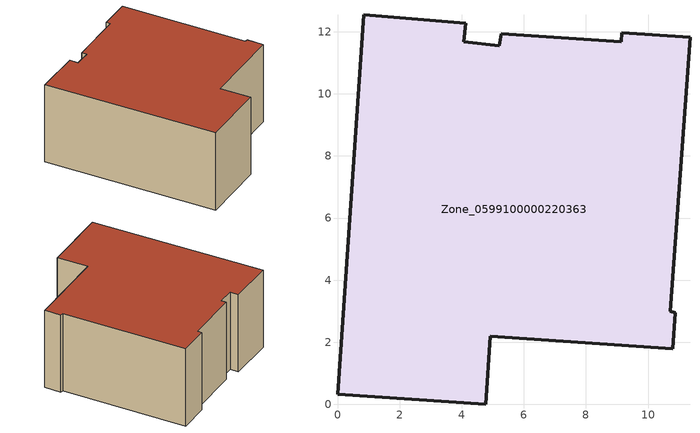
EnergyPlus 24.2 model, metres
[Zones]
Zone_0599100000220363
 floor ground (C_G): 5.21,11.55 5.27,11.94 9.13,11.67 9.15,11.97 11.35,11.82 10.71,3 10.88,2.95 10.8,1.79 4.92,2.19 4.77,0 0,0.33 0.84,12.55 4.13,12.27 4.06,11.67 z7.55
 wall outside (C_F): 0.84,12.55 0,0.33 4.77,0 4.92,2.19 10.8,1.79 10.88,2.95 10.71,3 11.35,11.82 9.15,11.97 9.13,11.67 5.27,11.94 5.21,11.55 4.06,11.67 4.13,12.27 0.84,12.55 z7.55:13.33
 roof outside (C_R): 5.21,11.55 4.06,11.67 4.13,12.27 0.84,12.55 0,0.33 4.77,0 4.92,2.19 10.8,1.79 10.88,2.95 10.71,3 11.35,11.82 9.15,11.97 9.13,11.67 5.27,11.94 z13.33
[BUILDING]
Pand.0599100000220363: North Axis=0; Terrain=City; Loads Convergence Tolerance Value=0.04; Temperature Convergence Tolerance Value=0.4; Solar Distribution=FullExterior; Maximum Number of Warmup Days=25; Minimum Number of Warmup Days=1
[Site:Location]
Rotterdam.The.Hague.AP_ZH_NLD Design_Conditions: Latitude=51.96; Longitude=4.45; Time Zone=1; Elevation=-4.5
[SITE:GROUNDTEMPERATURE:BUILDINGSURFACE]
18, 18, 18, 18, 18, 18, 18, 18, 18, 18, 18, 18
[MATERIAL] Thermal Absorptance=0.9; Solar Absorptance=0.7; Visible Absorptance=0.7
Name | Roughness | Thickness | Conductivity | Density | Specific Heat
G.TC.1946-1964 | MediumSmooth | 0.15 | 1 | 540 | 1210
F.TC.1946-1964 | Rough | 0.3 | 0.857143 | 1920 | 840
R.TC.1946-1964 | MediumRough | 0.2 | 0.235294 | 1500 | 1000
[CONSTRUCTION]
C_G: G.TC.1946-1964
C_F: F.TC.1946-1964
C_R: R.TC.1946-1964
[ZONE]
Zone_0599100000220363: Type=1; Multiplier=1; Ceiling Height=Autocalculate; Volume=Autocalculate; Floor Area=autocalculate; Part of Total Floor Area=Yes
[ZONEINFILTRATION:DESIGNFLOWRATE]
Infil_Zone_0599100000220363: Zone or ZoneList or Space or SpaceList=Zone_0599100000220363; Schedule=AlwaysOn; Design Flow Rate Calculation Method=Flow/Area; Flow Rate per Floor Area=0.003; Constant Term Coefficient=1; Temperature Term Coefficient=0; Velocity Term Coefficient=0; Velocity Squared Term Coefficient=0
[HVACTEMPLATE:ZONE:IDEALLOADSAIRSYSTEM]
Zone_0599100000220363: Maximum Heating Supply Air Temperature=50; Minimum Cooling Supply Air Temperature=13; Maximum Heating Supply Air Humidity Ratio=0.0156; Minimum Cooling Supply Air Humidity Ratio=0.0077; Heating Limit=NoLimit; Cooling Limit=NoLimit; Dehumidification Control Type=ConstantSensibleHeatRatio; Cooling Sensible Heat Ratio=0.7; Dehumidification Setpoint=60; Humidification Control Type=None; Humidification Setpoint=30; Outdoor Air Method=None; Outdoor Air Flow Rate per Person=0.00944; Outdoor Air Flow Rate per Zone Floor Area=0; Outdoor Air Flow Rate per Zone=0; Demand Controlled Ventilation Type=None; Outdoor Air Economizer Type=NoEconomizer; Heat Recovery Type=None; Sensible Heat Recovery Effectiveness=0.7; Latent Heat Recovery Effectiveness=0.65
[ZONECONTROL:THERMOSTAT]
ThermostatControl_Zone_0599100000220363: Zone or ZoneList=Zone_0599100000220363; Control Type Schedule=DualSetpointControlType; Control 1=Thermostat_Zone_0599100000220363; Temperature Difference Between Cutout And Setpoint=0
[THERMOSTATSETPOINT:DUALSETPOINT]
Thermostat_Zone_0599100000220363: Heating Setpoint Temperature Schedule=HeatingSetpoint_Zone_0599100000220363; Cooling Setpoint Temperature Schedule=CoolingSetpoint_Zone_0599100000220363
[SCHEDULE:COMPACT]
HeatingSetpoint_Zone_0599100000220363: Through: 12/31, For: AllDays, Until: 24:00, 21
CoolingSetpoint_Zone_0599100000220363: Through: 12/31, For: AllDays, Until: 24:00, 24
DualSetpointControlType: Through: 12/31, For: AllDays, Until: 24:00, 4
AlwaysOn: Through: 12/31, For: AllDays, Until: 24:00, 1
